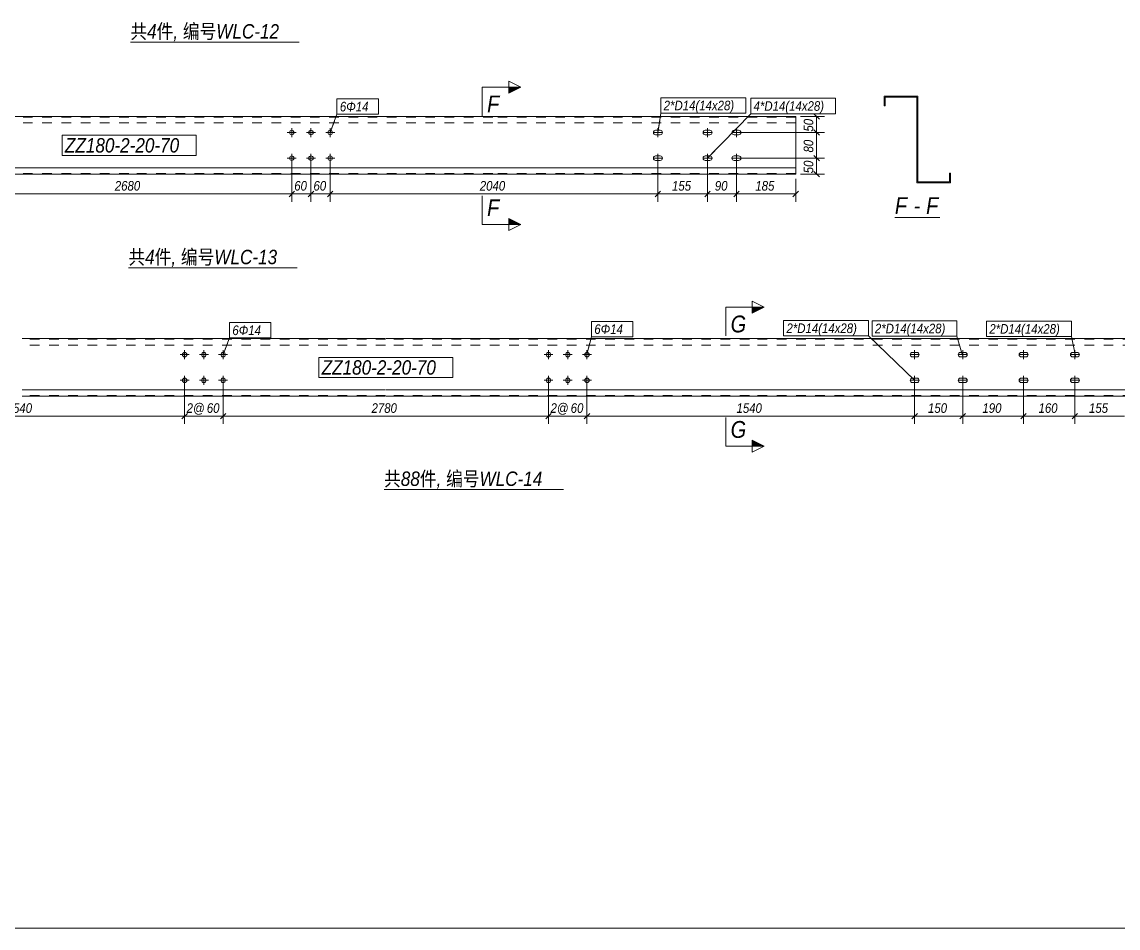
# Model space of a CAD drawing. Header units: millimetres. Extents: x 181 to 4047, y 165 to 2266.
# Drawn here: x 1838.3 to 2066.4, y 164.5 to 353 of the extents above; entities that cross this region are included whole.
import ezdxf

# ---------------------------------------------------------------- set-up
doc = ezdxf.new("R2010")
doc.units = ezdxf.units.MM
doc.linetypes.add('XKITLINE00', pattern=[0])
doc.linetypes.add('XKITLINE02', pattern=[4, 2, -2])
for name, color, linetype, lineweight in [('Bolt', 7, 'Continuous', 0), ('BoltMark', 3, 'Continuous', 0), ('DrawingSheet', 5, 'Continuous', 0), ('OtherObjectType', 1, 'Continuous', 0), ('Part', 2, 'Continuous', 0), ('PartMark', 3, 'Continuous', 0), ('Section', 6, 'Continuous', 0), ('Z-DIMENSIONS', 1, 'Continuous', 0)]:
    doc.layers.add(name, color=color, linetype=linetype, lineweight=lineweight)
doc.styles.add('Arial Italic', font='ariali.ttf')

msp = doc.modelspace()

# ---------------------------------------------------------------- hatches: boundary and pattern name
at = {"layer": 'Section'}
for points in [[(1939.6, 339.42), (1942.1, 339.42), (1939.6, 338.17)], [(1939.6, 312.1), (1942.1, 310.85), (1939.6, 310.85)], [(1990.27, 293.67), (1992.77, 293.67), (1990.27, 292.42)], [(1990.27, 265.98), (1992.77, 264.73), (1990.27, 264.73)]]:
    msp.add_hatch(color=1, dxfattribs=at).paths.add_polyline_path(points, flags=17)

# ---------------------------------------------------------------- linework, layer by layer
at = {"layer": 'Bolt', "color": 3, "linetype": 'XKITLINE00', "lineweight": 0}
for p, q in [((1894.46, 329.06), (1894.46, 330.93)), ((1898.46, 329.06), (1898.46, 330.93)), ((1902.46, 329.06), (1902.46, 330.93)), ((1970.63, 329.06), (1970.63, 330.93)), ((1980.96, 330.93), (1980.96, 329.06)), ((1986.96, 330.93), (1986.96, 329.06)), ((1895.4, 329.99), (1893.53, 329.99)), ((1899.4, 329.99), (1897.53, 329.99)), ((1903.4, 329.99), (1901.53, 329.99)), ((1969.73, 330.17), (1969.7, 329.99)), ((1969.7, 329.99), (1969.7, 329.99)), ((1969.7, 329.99), (1969.73, 329.81)), ((1969.7, 329.99), (1971.56, 329.99)), ((1969.83, 330.32), (1969.73, 330.17)), ((1969.73, 329.81), (1969.83, 329.66)), ((1969.99, 330.42), (1969.83, 330.32)), ((1969.83, 329.66), (1969.99, 329.56)), ((1970.16, 330.46), (1969.99, 330.42)), ((1969.99, 329.56), (1970.16, 329.53)), ((1971.1, 330.46), (1970.16, 330.46)), ((1970.16, 329.53), (1971.1, 329.53)), ((1971.28, 330.42), (1971.1, 330.46)), ((1971.1, 329.53), (1971.28, 329.56)), ((1971.43, 330.32), (1971.28, 330.42)), ((1971.28, 329.56), (1971.43, 329.66)), ((1971.53, 330.17), (1971.43, 330.32)), ((1971.43, 329.66), (1971.53, 329.81)), ((1971.56, 329.99), (1971.53, 330.17)), ((1971.53, 329.81), (1971.56, 329.99)), ((1971.56, 329.99), (1971.56, 329.99)), ((1980.07, 330.17), (1980.03, 329.99)), ((1980.03, 329.99), (1980.03, 329.99)), ((1980.03, 329.99), (1980.07, 329.81)), ((1981.9, 329.99), (1980.03, 329.99)), ((1980.17, 330.32), (1980.07, 330.17)), ((1980.07, 329.81), (1980.17, 329.66)), ((1980.32, 330.42), (1980.17, 330.32)), ((1980.17, 329.66), (1980.32, 329.56)), ((1980.5, 330.46), (1980.32, 330.42)), ((1980.32, 329.56), (1980.5, 329.53)), ((1981.43, 330.46), (1980.5, 330.46)), ((1980.5, 329.53), (1981.43, 329.53)), ((1981.61, 330.42), (1981.43, 330.46)), ((1981.43, 329.53), (1981.61, 329.56)), ((1981.76, 330.32), (1981.61, 330.42)), ((1981.61, 329.56), (1981.76, 329.66)), ((1981.86, 330.17), (1981.76, 330.32)), ((1981.76, 329.66), (1981.86, 329.81)), ((1981.9, 329.99), (1981.86, 330.17)), ((1981.86, 329.81), (1981.9, 329.99)), ((1981.9, 329.99), (1981.9, 329.99)), ((1986.07, 330.17), (1986.03, 329.99)), ((1986.03, 329.99), (1986.03, 329.99)), ((1986.03, 329.99), (1986.07, 329.81)), ((1987.9, 329.99), (1986.03, 329.99)), ((1986.17, 330.32), (1986.07, 330.17)), ((1986.07, 329.81), (1986.17, 329.66)), ((1986.32, 330.42), (1986.17, 330.32)), ((1986.17, 329.66), (1986.32, 329.56)), ((1986.5, 330.46), (1986.32, 330.42)), ((1986.32, 329.56), (1986.5, 329.53)), ((1987.43, 330.46), (1986.5, 330.46)), ((1986.5, 329.53), (1987.43, 329.53)), ((1987.61, 330.42), (1987.43, 330.46)), ((1987.43, 329.53), (1987.61, 329.56)), ((1987.76, 330.32), (1987.61, 330.42)), ((1987.61, 329.56), (1987.76, 329.66)), ((1987.86, 330.17), (1987.76, 330.32)), ((1987.76, 329.66), (1987.86, 329.81)), ((1987.9, 329.99), (1987.86, 330.17)), ((1987.86, 329.81), (1987.9, 329.99)), ((1987.9, 329.99), (1987.9, 329.99)), ((1895.4, 324.66), (1893.53, 324.66)), ((1894.46, 323.73), (1894.46, 325.59)), ((1899.4, 324.66), (1897.53, 324.66)), ((1898.46, 323.73), (1898.46, 325.59)), ((1903.4, 324.66), (1901.53, 324.66)), ((1902.46, 323.73), (1902.46, 325.59)), ((1969.73, 324.84), (1969.7, 324.66)), ((1969.7, 324.66), (1969.7, 324.66)), ((1969.7, 324.66), (1969.73, 324.48)), ((1969.7, 324.66), (1971.56, 324.66)), ((1969.83, 324.99), (1969.73, 324.84)), ((1969.73, 324.48), (1969.83, 324.33)), ((1969.99, 325.09), (1969.83, 324.99)), ((1969.83, 324.33), (1969.99, 324.23)), ((1970.16, 325.13), (1969.99, 325.09)), ((1969.99, 324.23), (1970.16, 324.19)), ((1971.1, 325.13), (1970.16, 325.13)), ((1970.16, 324.19), (1971.1, 324.19)), ((1970.63, 323.73), (1970.63, 325.59)), ((1971.28, 325.09), (1971.1, 325.13)), ((1971.1, 324.19), (1971.28, 324.23)), ((1971.43, 324.99), (1971.28, 325.09)), ((1971.28, 324.23), (1971.43, 324.33)), ((1971.53, 324.84), (1971.43, 324.99)), ((1971.43, 324.33), (1971.53, 324.48)), ((1971.56, 324.66), (1971.53, 324.84)), ((1971.53, 324.48), (1971.56, 324.66)), ((1971.56, 324.66), (1971.56, 324.66)), ((1980.07, 324.84), (1980.03, 324.66)), ((1980.03, 324.66), (1980.03, 324.66)), ((1980.03, 324.66), (1980.07, 324.48)), ((1981.9, 324.66), (1980.03, 324.66)), ((1980.17, 324.99), (1980.07, 324.84)), ((1980.07, 324.48), (1980.17, 324.33)), ((1980.32, 325.09), (1980.17, 324.99)), ((1980.17, 324.33), (1980.32, 324.23)), ((1980.5, 325.13), (1980.32, 325.09)), ((1980.32, 324.23), (1980.5, 324.19)), ((1981.43, 325.13), (1980.5, 325.13)), ((1980.5, 324.19), (1981.43, 324.19)), ((1980.96, 325.59), (1980.96, 323.73)), ((1981.61, 325.09), (1981.43, 325.13)), ((1981.43, 324.19), (1981.61, 324.23)), ((1981.76, 324.99), (1981.61, 325.09)), ((1981.61, 324.23), (1981.76, 324.33)), ((1981.86, 324.84), (1981.76, 324.99)), ((1981.76, 324.33), (1981.86, 324.48)), ((1981.9, 324.66), (1981.86, 324.84)), ((1981.86, 324.48), (1981.9, 324.66)), ((1981.9, 324.66), (1981.9, 324.66)), ((1986.07, 324.84), (1986.03, 324.66)), ((1986.03, 324.66), (1986.03, 324.66)), ((1986.03, 324.66), (1986.07, 324.48)), ((1987.9, 324.66), (1986.03, 324.66)), ((1986.17, 324.99), (1986.07, 324.84)), ((1986.07, 324.48), (1986.17, 324.33)), ((1986.32, 325.09), (1986.17, 324.99)), ((1986.17, 324.33), (1986.32, 324.23)), ((1986.5, 325.13), (1986.32, 325.09)), ((1986.32, 324.23), (1986.5, 324.19)), ((1987.43, 325.13), (1986.5, 325.13)), ((1986.5, 324.19), (1987.43, 324.19)), ((1986.96, 325.59), (1986.96, 323.73)), ((1987.61, 325.09), (1987.43, 325.13)), ((1987.43, 324.19), (1987.61, 324.23)), ((1987.76, 324.99), (1987.61, 325.09)), ((1987.61, 324.23), (1987.76, 324.33)), ((1987.86, 324.84), (1987.76, 324.99)), ((1987.76, 324.33), (1987.86, 324.48)), ((1987.9, 324.66), (1987.86, 324.84)), ((1987.86, 324.48), (1987.9, 324.66)), ((1987.9, 324.66), (1987.9, 324.66)), ((1873.11, 283.79), (1871.24, 283.79)), ((1872.18, 282.86), (1872.18, 284.73)), ((1877.11, 283.79), (1875.24, 283.79)), ((1876.18, 282.86), (1876.18, 284.73)), ((1881.11, 283.79), (1879.24, 283.79)), ((1880.18, 282.86), (1880.18, 284.73)), ((1948.81, 283.79), (1946.94, 283.79)), ((1947.88, 282.86), (1947.88, 284.73)), ((1952.81, 283.79), (1950.94, 283.79)), ((1951.88, 282.86), (1951.88, 284.73)), ((1956.81, 283.79), (1954.94, 283.79)), ((1955.88, 282.86), (1955.88, 284.73)), ((2023.15, 283.97), (2023.11, 283.79)), ((2023.11, 283.79), (2023.11, 283.79)), ((2023.11, 283.79), (2023.15, 283.61)), ((2023.11, 283.79), (2024.98, 283.79)), ((2023.25, 284.12), (2023.15, 283.97)), ((2023.15, 283.61), (2023.25, 283.46)), ((2023.4, 284.22), (2023.25, 284.12)), ((2023.25, 283.46), (2023.4, 283.36)), ((2023.58, 284.26), (2023.4, 284.22)), ((2023.4, 283.36), (2023.58, 283.33)), ((2024.51, 284.26), (2023.58, 284.26)), ((2023.58, 283.33), (2024.51, 283.33)), ((2024.04, 282.86), (2024.04, 284.73)), ((2024.69, 284.22), (2024.51, 284.26)), ((2024.51, 283.33), (2024.69, 283.36)), ((2024.84, 284.12), (2024.69, 284.22)), ((2024.69, 283.36), (2024.84, 283.46)), ((2024.94, 283.97), (2024.84, 284.12)), ((2024.84, 283.46), (2024.94, 283.61)), ((2024.98, 283.79), (2024.94, 283.97)), ((2024.94, 283.61), (2024.98, 283.79)), ((2024.98, 283.79), (2024.98, 283.79)), ((2033.15, 283.97), (2033.11, 283.79)), ((2033.11, 283.79), (2033.11, 283.79)), ((2033.11, 283.79), (2033.15, 283.61)), ((2033.11, 283.79), (2034.98, 283.79)), ((2033.25, 284.12), (2033.15, 283.97)), ((2033.15, 283.61), (2033.25, 283.46)), ((2033.4, 284.22), (2033.25, 284.12)), ((2033.25, 283.46), (2033.4, 283.36)), ((2033.58, 284.26), (2033.4, 284.22)), ((2033.4, 283.36), (2033.58, 283.33)), ((2034.51, 284.26), (2033.58, 284.26)), ((2033.58, 283.33), (2034.51, 283.33)), ((2034.04, 282.86), (2034.04, 284.73)), ((2034.69, 284.22), (2034.51, 284.26)), ((2034.51, 283.33), (2034.69, 283.36)), ((2034.84, 284.12), (2034.69, 284.22)), ((2034.69, 283.36), (2034.84, 283.46)), ((2034.94, 283.97), (2034.84, 284.12)), ((2034.84, 283.46), (2034.94, 283.61)), ((2034.98, 283.79), (2034.94, 283.97)), ((2034.94, 283.61), (2034.98, 283.79)), ((2034.98, 283.79), (2034.98, 283.79)), ((2045.81, 283.97), (2045.78, 283.79)), ((2045.78, 283.79), (2045.78, 283.79)), ((2045.78, 283.79), (2045.81, 283.61)), ((2047.64, 283.79), (2045.78, 283.79)), ((2045.91, 284.12), (2045.81, 283.97)), ((2045.81, 283.61), (2045.91, 283.46)), ((2046.07, 284.22), (2045.91, 284.12)), ((2045.91, 283.46), (2046.07, 283.36)), ((2046.24, 284.26), (2046.07, 284.22)), ((2046.07, 283.36), (2046.24, 283.33)), ((2047.18, 284.26), (2046.24, 284.26)), ((2046.24, 283.33), (2047.18, 283.33)), ((2046.71, 284.73), (2046.71, 282.86)), ((2047.36, 284.22), (2047.18, 284.26)), ((2047.18, 283.33), (2047.36, 283.36)), ((2047.51, 284.12), (2047.36, 284.22)), ((2047.36, 283.36), (2047.51, 283.46)), ((2047.61, 283.97), (2047.51, 284.12)), ((2047.51, 283.46), (2047.61, 283.61)), ((2047.64, 283.79), (2047.61, 283.97)), ((2047.61, 283.61), (2047.64, 283.79)), ((2047.64, 283.79), (2047.64, 283.79)), ((2056.44, 283.79), (2056.48, 283.97)), ((2056.48, 283.61), (2056.44, 283.79)), ((2056.44, 283.79), (2056.44, 283.79)), ((2058.31, 283.79), (2056.44, 283.79)), ((2056.48, 283.97), (2056.58, 284.12)), ((2056.58, 283.46), (2056.48, 283.61)), ((2056.58, 284.12), (2056.73, 284.22)), ((2056.73, 283.36), (2056.58, 283.46)), ((2056.73, 284.22), (2056.91, 284.26)), ((2056.91, 283.33), (2056.73, 283.36)), ((2056.91, 284.26), (2057.84, 284.26)), ((2057.84, 283.33), (2056.91, 283.33)), ((2057.38, 282.86), (2057.38, 284.73)), ((2057.84, 284.26), (2058.02, 284.22)), ((2058.02, 283.36), (2057.84, 283.33)), ((2058.02, 284.22), (2058.17, 284.12)), ((2058.17, 283.46), (2058.02, 283.36)), ((2058.17, 284.12), (2058.28, 283.97)), ((2058.28, 283.61), (2058.17, 283.46)), ((2058.28, 283.97), (2058.31, 283.79)), ((2058.31, 283.79), (2058.28, 283.61)), ((2058.31, 283.79), (2058.31, 283.79)), ((1873.11, 278.46), (1871.24, 278.46)), ((1872.18, 277.53), (1872.18, 279.39)), ((1877.11, 278.46), (1875.24, 278.46)), ((1876.18, 277.53), (1876.18, 279.39)), ((1881.11, 278.46), (1879.24, 278.46)), ((1880.18, 277.53), (1880.18, 279.39)), ((1948.81, 278.46), (1946.94, 278.46)), ((1947.88, 277.53), (1947.88, 279.39)), ((1952.81, 278.46), (1950.94, 278.46)), ((1951.88, 277.53), (1951.88, 279.39)), ((1956.81, 278.46), (1954.94, 278.46)), ((1955.88, 277.53), (1955.88, 279.39)), ((2023.15, 278.64), (2023.11, 278.46)), ((2023.11, 278.46), (2023.11, 278.46)), ((2023.11, 278.46), (2023.15, 278.28)), ((2024.98, 278.46), (2023.11, 278.46)), ((2023.25, 278.79), (2023.15, 278.64)), ((2023.15, 278.28), (2023.25, 278.13)), ((2023.4, 278.89), (2023.25, 278.79)), ((2023.58, 278.93), (2023.4, 278.89)), ((2024.51, 278.93), (2023.58, 278.93)), ((2024.04, 279.39), (2024.04, 277.53)), ((2024.69, 278.89), (2024.51, 278.93)), ((2024.84, 278.79), (2024.69, 278.89)), ((2024.94, 278.64), (2024.84, 278.79)), ((2024.84, 278.13), (2024.94, 278.28)), ((2024.98, 278.46), (2024.94, 278.64)), ((2024.94, 278.28), (2024.98, 278.46)), ((2024.98, 278.46), (2024.98, 278.46)), ((2033.15, 278.64), (2033.11, 278.46)), ((2033.11, 278.46), (2033.11, 278.46)), ((2033.11, 278.46), (2033.15, 278.28)), ((2033.11, 278.46), (2034.98, 278.46)), ((2033.25, 278.79), (2033.15, 278.64)), ((2033.15, 278.28), (2033.25, 278.13)), ((2033.4, 278.89), (2033.25, 278.79)), ((2033.58, 278.93), (2033.4, 278.89)), ((2034.51, 278.93), (2033.58, 278.93)), ((2034.04, 277.53), (2034.04, 279.39)), ((2034.69, 278.89), (2034.51, 278.93)), ((2034.84, 278.79), (2034.69, 278.89)), ((2034.94, 278.64), (2034.84, 278.79)), ((2034.84, 278.13), (2034.94, 278.28)), ((2034.98, 278.46), (2034.94, 278.64)), ((2034.94, 278.28), (2034.98, 278.46)), ((2034.98, 278.46), (2034.98, 278.46)), ((2045.81, 278.64), (2045.78, 278.46)), ((2045.78, 278.46), (2045.78, 278.46)), ((2045.78, 278.46), (2045.81, 278.28)), ((2047.64, 278.46), (2045.78, 278.46)), ((2045.91, 278.79), (2045.81, 278.64)), ((2045.81, 278.28), (2045.91, 278.13)), ((2046.07, 278.89), (2045.91, 278.79)), ((2046.24, 278.93), (2046.07, 278.89)), ((2047.18, 278.93), (2046.24, 278.93)), ((2046.71, 279.39), (2046.71, 277.53)), ((2047.36, 278.89), (2047.18, 278.93)), ((2047.51, 278.79), (2047.36, 278.89)), ((2047.61, 278.64), (2047.51, 278.79)), ((2047.51, 278.13), (2047.61, 278.28)), ((2047.64, 278.46), (2047.61, 278.64)), ((2047.61, 278.28), (2047.64, 278.46)), ((2047.64, 278.46), (2047.64, 278.46)), ((2056.44, 278.46), (2056.48, 278.64)), ((2056.48, 278.28), (2056.44, 278.46)), ((2056.44, 278.46), (2056.44, 278.46)), ((2058.31, 278.46), (2056.44, 278.46)), ((2056.48, 278.64), (2056.58, 278.79)), ((2056.58, 278.13), (2056.48, 278.28)), ((2056.58, 278.79), (2056.73, 278.89)), ((2056.73, 278.89), (2056.91, 278.93)), ((2056.91, 278.93), (2057.84, 278.93)), ((2057.38, 277.53), (2057.38, 279.39)), ((2057.84, 278.93), (2058.02, 278.89)), ((2058.02, 278.89), (2058.17, 278.79)), ((2058.17, 278.79), (2058.28, 278.64)), ((2058.28, 278.28), (2058.17, 278.13)), ((2058.28, 278.64), (2058.31, 278.46)), ((2058.31, 278.46), (2058.28, 278.28)), ((2058.31, 278.46), (2058.31, 278.46)), ((2023.25, 278.13), (2023.4, 278.03)), ((2023.4, 278.03), (2023.58, 277.99)), ((2023.58, 277.99), (2024.51, 277.99)), ((2024.51, 277.99), (2024.69, 278.03)), ((2024.69, 278.03), (2024.84, 278.13)), ((2033.25, 278.13), (2033.4, 278.03)), ((2033.4, 278.03), (2033.58, 277.99)), ((2033.58, 277.99), (2034.51, 277.99)), ((2034.51, 277.99), (2034.69, 278.03)), ((2034.69, 278.03), (2034.84, 278.13)), ((2045.91, 278.13), (2046.07, 278.03)), ((2046.07, 278.03), (2046.24, 277.99)), ((2046.24, 277.99), (2047.18, 277.99)), ((2047.18, 277.99), (2047.36, 278.03)), ((2047.36, 278.03), (2047.51, 278.13)), ((2056.73, 278.03), (2056.58, 278.13)), ((2056.91, 277.99), (2056.73, 278.03)), ((2057.84, 277.99), (2056.91, 277.99)), ((2058.02, 278.03), (2057.84, 277.99)), ((2058.17, 278.13), (2058.02, 278.03))]:
    msp.add_line(p, q, dxfattribs=at)
for centre in [(1894.46, 329.99), (1898.46, 329.99), (1902.46, 329.99), (1894.46, 324.66), (1898.46, 324.66), (1902.46, 324.66), (1872.18, 283.79), (1876.18, 283.79), (1880.18, 283.79), (1947.88, 283.79), (1951.88, 283.79), (1955.88, 283.79), (1872.18, 278.46), (1876.18, 278.46), (1880.18, 278.46), (1947.88, 278.46), (1951.88, 278.46), (1955.88, 278.46)]:
    msp.add_circle(centre, 0.467, dxfattribs=at)
at = {"layer": 'BoltMark', "color": 3, "linetype": 'XKITLINE00', "lineweight": 0}
for p, q in [((1903.87, 336.98), (1912.5, 336.98)), ((1903.87, 333.78), (1903.87, 336.98)), ((1912.5, 333.78), (1912.5, 336.98)), ((1971.24, 337.22), (1988.9, 337.22)), ((1971.24, 334.02), (1971.24, 337.22)), ((1988.9, 334.02), (1988.9, 337.22)), ((1989.94, 337.11), (2007.59, 337.11)), ((1989.94, 333.91), (1989.94, 337.11)), ((2007.59, 333.91), (2007.59, 337.11)), ((1902.46, 329.99), (1903.87, 333.78)), ((1903.87, 333.78), (1912.5, 333.78)), ((1970.63, 329.99), (1971.24, 334.02)), ((1971.24, 334.02), (1988.9, 334.02)), ((1980.96, 324.66), (1989.94, 333.91)), ((1989.94, 333.91), (2007.59, 333.91)), ((1903.34, 332.34), (1902.46, 329.99)), ((1971.01, 332.46), (1970.63, 329.99)), ((1982.71, 326.45), (1980.96, 324.66)), ((1881.51, 290.46), (1890.13, 290.46)), ((1881.51, 287.26), (1881.51, 290.46)), ((1890.13, 287.26), (1890.13, 290.46)), ((1956.81, 290.7), (1965.43, 290.7)), ((1956.81, 287.5), (1956.81, 290.7)), ((1965.43, 287.5), (1965.43, 290.7)), ((1996.78, 290.88), (2014.44, 290.88)), ((1996.78, 287.68), (1996.78, 290.88)), ((2014.44, 287.68), (2014.44, 290.88)), ((2015.18, 290.83), (2032.84, 290.83)), ((2015.18, 287.63), (2015.18, 290.83)), ((2032.84, 287.63), (2032.84, 290.83)), ((2038.99, 290.75), (2056.65, 290.75)), ((2038.99, 287.55), (2038.99, 290.75)), ((2056.65, 287.55), (2056.65, 290.75)), ((1955.88, 283.79), (1956.81, 287.5)), ((1956.81, 287.5), (1965.43, 287.5)), ((1996.78, 287.68), (2014.44, 287.68)), ((2024.04, 278.46), (2014.44, 287.68)), ((2015.18, 287.63), (2032.84, 287.63)), ((2033.97, 283.63), (2032.84, 287.63)), ((2038.99, 287.55), (2056.65, 287.55)), ((2057.54, 283.47), (2056.65, 287.55)), ((1880.18, 283.79), (1881.51, 287.26)), ((1881.07, 286.13), (1880.18, 283.79)), ((1881.51, 287.26), (1890.13, 287.26)), ((1956.49, 286.22), (1955.88, 283.79)), ((2033.29, 286.04), (2033.97, 283.63)), ((2057, 285.92), (2057.54, 283.47)), ((2022.24, 280.19), (2024.04, 278.46))]:
    msp.add_line(p, q, dxfattribs=at)
at = {"layer": 'DrawingSheet', "color": 5, "linetype": 'XKITLINE00', "lineweight": 0}
msp.add_line((1718.35, 164.51), (2302.35, 164.51), dxfattribs=at)
at = {"layer": 'OtherObjectType', "color": 6, "linetype": 'XKITLINE00', "lineweight": 0}
for p, q in [((1860.89, 348.79), (1896.01, 348.79)), ((1860.48, 301.85), (1895.6, 301.85)), ((1913.67, 255.73), (1951.01, 255.73))]:
    msp.add_line(p, q, dxfattribs=at)
at = {"layer": 'OtherObjectType', "color": 1, "linetype": 'XKITLINE00', "lineweight": 0}
msp.add_line((2019.93, 312.29), (2029.28, 312.29), dxfattribs=at)
at = {"layer": 'Part', "color": 2, "linetype": 'XKITLINE00', "lineweight": 0}
for p, q in [((2017.71, 335.54), (2017.71, 337.54)), ((2017.71, 337.54), (2024.71, 337.54)), ((2024.71, 337.54), (2024.71, 319.74)), ((2017.91, 335.54), (2017.71, 335.54)), ((2024.51, 337.34), (2017.91, 337.34)), ((2017.91, 337.34), (2017.91, 335.54)), ((2024.51, 319.54), (2024.51, 337.34)), ((1860.56, 333.33), (1784.96, 333.33)), ((1936.26, 333.33), (1860.66, 333.33)), ((1999.3, 333.33), (1936.36, 333.33)), ((1999.3, 321.33), (1999.3, 333.33)), ((1860.56, 322.66), (1784.96, 322.66)), ((1936.26, 322.66), (1860.66, 322.66)), ((1999.3, 322.66), (1936.36, 322.66)), ((2031.31, 321.54), (2031.51, 321.54)), ((2031.31, 319.74), (2031.31, 321.54)), ((2031.51, 321.54), (2031.51, 319.54)), ((1860.56, 321.33), (1784.96, 321.33)), ((1936.26, 321.33), (1860.66, 321.33)), ((1999.3, 321.33), (1936.36, 321.33)), ((2031.51, 319.54), (2024.51, 319.54)), ((2024.71, 319.74), (2031.31, 319.74)), ((1913.98, 287.13), (1838.38, 287.13)), ((1989.68, 287.13), (1914.08, 287.13)), ((2097.38, 287.13), (1989.78, 287.13)), ((1913.98, 276.46), (1838.38, 276.46)), ((1989.68, 276.46), (1914.08, 276.46)), ((2097.38, 276.46), (1989.78, 276.46)), ((1913.98, 275.13), (1838.38, 275.13)), ((1989.68, 275.13), (1914.08, 275.13)), ((2097.38, 275.13), (1989.78, 275.13))]:
    msp.add_line(p, q, dxfattribs=at)
at = {"layer": 'Part', "color": 7, "linetype": 'XKITLINE02', "lineweight": 0}
for p, q in [((1860.56, 333.19), (1784.96, 333.19)), ((1936.26, 333.19), (1860.66, 333.19)), ((1999.3, 333.19), (1936.36, 333.19)), ((1860.56, 331.99), (1784.96, 331.99)), ((1936.26, 331.99), (1860.66, 331.99)), ((1999.3, 331.99), (1936.36, 331.99)), ((1860.56, 321.46), (1784.96, 321.46)), ((1936.26, 321.46), (1860.66, 321.46)), ((1999.3, 321.46), (1936.36, 321.46)), ((1913.98, 286.99), (1838.38, 286.99)), ((1913.98, 285.79), (1838.38, 285.79)), ((1989.68, 286.99), (1914.08, 286.99)), ((1989.68, 285.79), (1914.08, 285.79)), ((2097.38, 286.99), (1989.78, 286.99)), ((2097.38, 285.79), (1989.78, 285.79)), ((1913.98, 275.26), (1838.38, 275.26)), ((1989.68, 275.26), (1914.08, 275.26)), ((2097.38, 275.26), (1989.78, 275.26))]:
    msp.add_line(p, q, dxfattribs=at)
at = {"layer": 'PartMark', "color": 1, "linetype": 'XKITLINE00', "lineweight": 0}
for p, q in [((1846.68, 329.43), (1874.56, 329.43)), ((1846.68, 325.23), (1846.68, 329.43)), ((1874.56, 325.23), (1874.56, 329.43)), ((1846.68, 325.23), (1874.56, 325.23)), ((1900.09, 283.23), (1927.97, 283.23)), ((1900.09, 279.03), (1900.09, 283.23)), ((1927.97, 279.03), (1927.97, 283.23)), ((1900.09, 279.03), (1927.97, 279.03))]:
    msp.add_line(p, q, dxfattribs=at)
at = {"layer": 'Section', "color": 1, "linetype": 'XKITLINE00', "lineweight": 0}
for p, q in [((1939.6, 338.17), (1939.6, 340.67)), ((1939.6, 340.67), (1942.1, 339.42)), ((1934.1, 339.42), (1934.1, 333.42)), ((1934.1, 339.42), (1942.1, 339.42)), ((1942.1, 339.42), (1939.6, 338.17)), ((1934.1, 310.85), (1934.1, 316.85)), ((1934.1, 310.85), (1942.1, 310.85)), ((1942.1, 310.85), (1939.6, 312.1)), ((1939.6, 312.1), (1939.6, 309.6)), ((1942.1, 310.85), (1939.6, 309.6)), ((1990.27, 292.42), (1990.27, 294.92)), ((1990.27, 294.92), (1992.77, 293.67)), ((1984.77, 293.67), (1984.77, 287.67)), ((1984.77, 293.67), (1992.77, 293.67)), ((1992.77, 293.67), (1990.27, 292.42)), ((1984.77, 264.73), (1984.77, 270.73)), ((1984.77, 264.73), (1992.77, 264.73)), ((1992.77, 264.73), (1990.27, 265.98)), ((1990.27, 265.98), (1990.27, 263.48)), ((1992.77, 264.73), (1990.27, 263.48))]:
    msp.add_line(p, q, dxfattribs=at)
at = {"layer": 'Z-DIMENSIONS', "color": 4, "linetype": 'XKITLINE00', "lineweight": 0}
for p, q in [((2000.3, 333.33), (2005.26, 333.33)), ((2003.1, 333.89), (2004.23, 332.76)), ((2003.66, 329.99), (2003.66, 333.33)), ((1987.96, 329.99), (2005.26, 329.99)), ((1987.96, 329.99), (2005.26, 329.99)), ((2003.1, 330.56), (2004.23, 329.43)), ((2003.1, 330.56), (2004.23, 329.43)), ((2003.66, 324.66), (2003.66, 329.99)), ((1987.96, 324.66), (2005.26, 324.66)), ((1987.96, 324.66), (2005.26, 324.66)), ((2003.1, 325.22), (2004.23, 324.09)), ((2003.1, 325.22), (2004.23, 324.09)), ((2003.66, 321.33), (2003.66, 324.66)), ((1894.46, 323.66), (1894.46, 315.61)), ((1894.46, 323.66), (1894.46, 315.61)), ((1898.46, 323.66), (1898.46, 315.61)), ((1898.46, 323.66), (1898.46, 315.61)), ((1902.46, 323.66), (1902.46, 315.61)), ((1902.46, 323.66), (1902.46, 315.61)), ((1970.63, 323.66), (1970.63, 315.61)), ((1970.63, 323.66), (1970.63, 315.61)), ((1980.96, 323.66), (1980.96, 315.61)), ((1980.96, 323.66), (1980.96, 315.61)), ((1986.96, 323.66), (1986.96, 315.61)), ((1986.96, 323.66), (1986.96, 315.61)), ((2003.1, 321.89), (2004.23, 320.76)), ((1999.3, 320.33), (1999.3, 315.61)), ((2000.3, 321.33), (2005.26, 321.33)), ((1826.76, 317.21), (1894.46, 317.21)), ((1895.03, 317.78), (1893.9, 316.65)), ((1895.03, 317.78), (1893.9, 316.65)), ((1894.46, 317.21), (1898.46, 317.21)), ((1899.03, 317.78), (1897.9, 316.65)), ((1899.03, 317.78), (1897.9, 316.65)), ((1898.46, 317.21), (1902.46, 317.21)), ((1903.03, 317.78), (1901.9, 316.65)), ((1903.03, 317.78), (1901.9, 316.65)), ((1902.46, 317.21), (1970.63, 317.21)), ((1971.2, 317.78), (1970.07, 316.65)), ((1971.2, 317.78), (1970.07, 316.65)), ((1970.63, 317.21), (1980.96, 317.21)), ((1981.53, 317.78), (1980.4, 316.65)), ((1981.53, 317.78), (1980.4, 316.65)), ((1980.96, 317.21), (1986.96, 317.21)), ((1987.53, 317.78), (1986.4, 316.65)), ((1987.53, 317.78), (1986.4, 316.65)), ((1986.96, 317.21), (1999.3, 317.21)), ((1999.86, 317.78), (1998.73, 316.65)), ((1872.18, 277.46), (1872.18, 269.38)), ((1872.18, 277.46), (1872.18, 269.38)), ((1880.18, 277.46), (1880.18, 270.98)), ((1880.18, 277.46), (1880.18, 269.38)), ((1947.88, 277.46), (1947.88, 269.38)), ((1947.88, 277.46), (1947.88, 269.38)), ((1955.88, 277.46), (1955.88, 270.98)), ((1955.88, 277.46), (1955.88, 269.38)), ((2024.04, 277.46), (2024.04, 269.38)), ((2024.04, 277.46), (2024.04, 269.38)), ((2034.04, 277.46), (2034.04, 269.38)), ((2034.04, 277.46), (2034.04, 269.38)), ((2046.71, 277.46), (2046.71, 269.38)), ((2046.71, 277.46), (2046.71, 269.38)), ((2057.38, 277.46), (2057.38, 269.38)), ((2057.38, 277.46), (2057.38, 269.38)), ((1872.74, 271.54), (1871.61, 270.41)), ((1872.74, 271.54), (1871.61, 270.41)), ((1880.74, 271.54), (1879.61, 270.41)), ((1880.74, 271.54), (1879.61, 270.41)), ((1948.44, 271.54), (1947.31, 270.41)), ((1948.44, 271.54), (1947.31, 270.41)), ((1956.44, 271.54), (1955.31, 270.41)), ((1956.44, 271.54), (1955.31, 270.41)), ((2024.61, 271.54), (2023.48, 270.41)), ((2024.61, 271.54), (2023.48, 270.41)), ((2034.61, 271.54), (2033.48, 270.41)), ((2034.61, 271.54), (2033.48, 270.41)), ((2047.28, 271.54), (2046.15, 270.41)), ((2047.28, 271.54), (2046.15, 270.41)), ((2057.94, 271.54), (2056.81, 270.41)), ((2057.94, 271.54), (2056.81, 270.41)), ((1804.05, 270.98), (1872.18, 270.98)), ((1872.18, 270.98), (1876.18, 270.98)), ((1876.18, 270.98), (1880.18, 270.98)), ((1880.18, 270.98), (1947.88, 270.98)), ((1947.88, 270.98), (1951.88, 270.98)), ((1951.88, 270.98), (1955.88, 270.98)), ((1955.88, 270.98), (2024.04, 270.98)), ((2024.04, 270.98), (2034.04, 270.98)), ((2034.04, 270.98), (2046.71, 270.98)), ((2046.71, 270.98), (2057.38, 270.98)), ((2057.38, 270.98), (2067.71, 270.98))]:
    msp.add_line(p, q, dxfattribs=at)
at = {"layer": 'Z-DIMENSIONS', "color": 3}
for p in [(2003.66, 333.33), (2003.66, 329.99), (2003.66, 329.99), (2003.66, 324.66), (2003.66, 324.66), (2003.66, 321.33), (1894.46, 317.21), (1894.46, 317.21), (1898.46, 317.21), (1898.46, 317.21), (1902.46, 317.21), (1902.46, 317.21), (1970.63, 317.21), (1970.63, 317.21), (1980.96, 317.21), (1980.96, 317.21), (1986.96, 317.21), (1986.96, 317.21), (1999.3, 317.21), (1872.18, 270.98), (1872.18, 270.98), (1880.18, 270.98), (1947.88, 270.98), (1947.88, 270.98), (1955.88, 270.98), (2024.04, 270.98), (2024.04, 270.98), (2034.04, 270.98), (2034.04, 270.98), (2046.71, 270.98), (2046.71, 270.98), (2057.38, 270.98), (2057.38, 270.98)]:
    msp.add_point(p, dxfattribs=at)
at = {"layer": 'Z-DIMENSIONS', "color": 4}
for p in [(1880.18, 270.98), (1955.88, 270.98)]:
    msp.add_point(p, dxfattribs=at)

# ---------------------------------------------------------------- texts
at = {"layer": 'BoltMark', "color": 7, "style": 'Arial Italic', "width": 0.85}
for s, p in [('6Φ14 ', (1904.47, 334.38)), ('2*D14(14x28)', (1971.84, 334.62)), ('4*D14(14x28)', (1990.54, 334.51)), ('6Φ14 ', (1882.11, 287.86)), ('6Φ14 ', (1957.41, 288.1)), ('2*D14(14x28)', (1997.38, 288.28)), ('2*D14(14x28)', (2015.78, 288.23)), ('2*D14(14x28)', (2039.59, 288.15))]:
    msp.add_text(s, height=2, dxfattribs=at).set_placement(p)
at = {"layer": 'OtherObjectType', "color": 6, "style": 'Arial Italic', "width": 0.85}
for s, p in [('共4件, 编号WLC-12', (1860.89, 349.54)), ('共4件, 编号WLC-13', (1860.48, 302.6)), ('共88件, 编号WLC-14', (1913.67, 256.48))]:
    msp.add_text(s, height=3, dxfattribs=at).set_placement(p)
at = {"layer": 'OtherObjectType', "color": 1, "style": 'Arial Italic', "width": 0.85}
for s, p in [('F', (2019.93, 313.04)), ('F', (2026.43, 313.04)), ('-', (2023.83, 313.04))]:
    msp.add_text(s, height=3.5, dxfattribs=at).set_placement(p)
at = {"layer": 'PartMark', "color": 7, "style": 'Arial Italic', "width": 0.85}
for p in [(1847.28, 325.83), (1900.69, 279.63)]:
    msp.add_text('ZZ180-2-20-70', height=3, dxfattribs=at).set_placement(p)
at = {"layer": 'Section', "color": 3, "style": 'Arial Italic', "width": 0.85}
for s, p in [('F', (1935.1, 334.17)), ('F', (1935.1, 312.6)), ('G', (1985.77, 288.42)), ('G', (1985.77, 266.48))]:
    msp.add_text(s, height=3.5, dxfattribs=at).set_placement(p)
at = {"layer": 'Z-DIMENSIONS', "color": 3, "style": 'Arial Italic', "width": 0.85}
for s, p in [('50', (2002.96, 330.18)), ('80', (2002.96, 325.84)), ('50', (2002.96, 321.51))]:
    msp.add_text(s, height=2, rotation=90.0002, dxfattribs=at).set_placement(p)
for s, p in [('2680', (1857.65, 317.91)), ('60', (1894.98, 317.91)), ('60', (1898.98, 317.91)), ('2040', (1933.58, 317.91)), ('155', (1973.57, 317.91)), ('90', (1982.48, 317.91)), ('185', (1990.91, 317.91)), ('1540', (1835.15, 271.68)), ('2@', (1872.6, 271.68)), ('60', (1876.79, 271.68)), ('2780', (1911.06, 271.68)), ('2@', (1948.3, 271.68)), ('60', (1952.49, 271.68)), ('1540', (1986.99, 271.68)), ('150', (2026.82, 271.68)), ('190', (2038.15, 271.68)), ('160', (2049.82, 271.68)), ('155', (2060.32, 271.68))]:
    msp.add_text(s, height=2, dxfattribs=at).set_placement(p)

doc.saveas('drawing.dxf')
